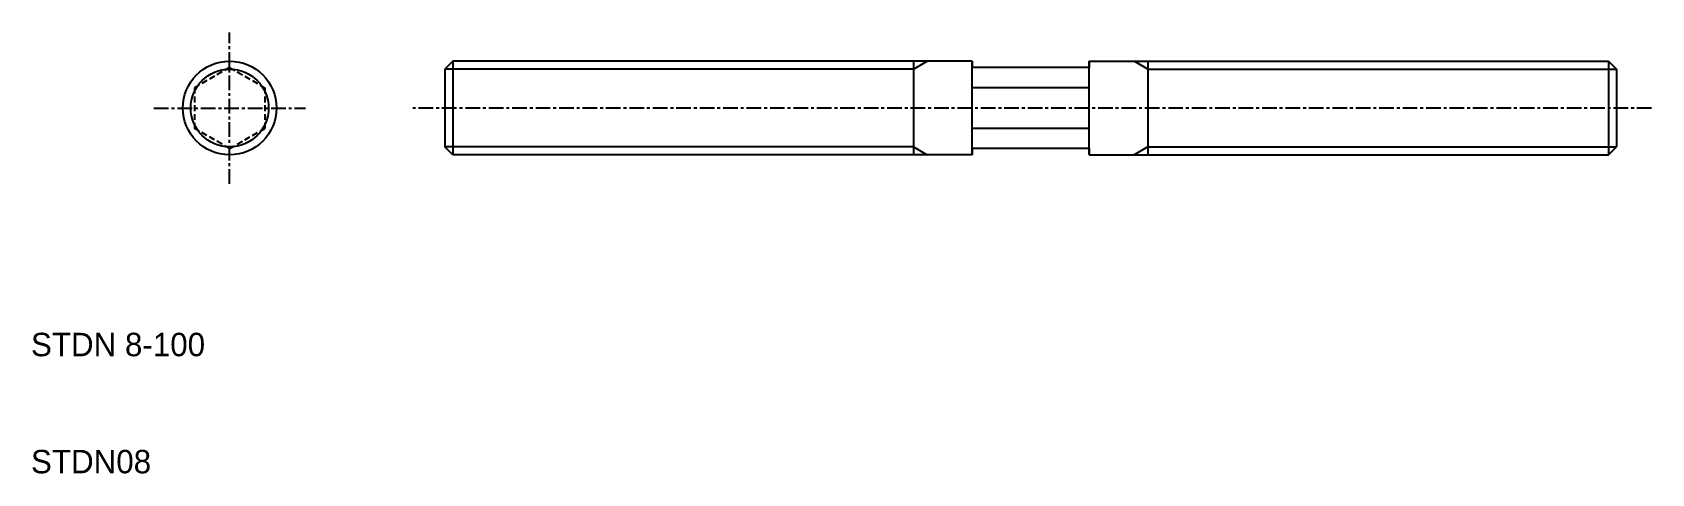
# Model space of a CAD drawing. Extents: x 10 to 148, y 10 to 48.
import ezdxf

# ---------------------------------------------------------------- set-up
doc = ezdxf.new("R2010")
doc.units = 0
doc.linetypes.add('CENTER', pattern=[2, 1.25, -0.25, 0.25, -0.25])
doc.linetypes.add('DASHED', pattern=[0.75, 0.5, -0.25])
doc.layers.get('0').update_dxf_attribs({"linetype": 'CONTINUOUS'})
doc.layers.add('CENTER', color=1, linetype='CENTER')

msp = doc.modelspace()

# ---------------------------------------------------------------- linework, layer by layer
at = {"color": 3, "linetype": 'DASHED'}
for p, q in [((26.96, 44.66), (23.96, 42.93)), ((26.96, 44.66), (29.96, 42.93)), ((23.96, 42.93), (23.96, 39.46)), ((29.96, 42.93), (29.96, 39.46)), ((26.96, 37.73), (23.96, 39.46)), ((26.96, 37.73), (29.96, 39.46))]:
    msp.add_line(p, q, dxfattribs=at)
at = {"color": 7, "linetype": 'CONTINUOUS'}
for p, q in [((46.01, 45.2), (45.33, 44.52)), ((45.33, 44.52), (45.33, 37.87)), ((90.33, 45.2), (46.01, 45.2)), ((46.01, 45.2), (46.01, 37.2)), ((85.33, 45.2), (85.33, 37.2)), ((90.33, 37.2), (90.33, 45.2)), ((90.33, 45.2), (90.33, 44.66)), ((100.33, 44.66), (90.33, 44.66)), ((100.33, 37.2), (100.33, 45.2)), ((100.33, 45.2), (100.33, 44.66)), ((100.33, 45.2), (144.65, 45.2)), ((105.33, 45.2), (105.33, 37.2)), ((144.65, 45.2), (144.65, 37.2)), ((144.65, 45.2), (145.33, 44.52)), ((145.33, 44.52), (145.33, 37.87)), ((100.33, 42.93), (90.33, 42.93)), ((100.33, 39.46), (90.33, 39.46)), ((46.01, 37.2), (45.33, 37.87)), ((100.33, 37.73), (90.33, 37.73)), ((90.33, 37.73), (90.33, 37.2)), ((100.33, 37.73), (100.33, 37.2)), ((144.65, 37.2), (145.33, 37.87)), ((90.33, 37.2), (46.01, 37.2)), ((100.33, 37.2), (144.65, 37.2))]:
    msp.add_line(p, q, dxfattribs=at)
at = {"color": 3, "linetype": 'CONTINUOUS'}
for p, q in [((85.33, 44.52), (45.33, 44.52)), ((85.33, 44.52), (86.5, 45.2)), ((105.33, 44.52), (104.16, 45.2)), ((105.33, 44.52), (145.33, 44.52)), ((85.33, 37.87), (45.33, 37.87)), ((85.33, 37.87), (86.5, 37.2)), ((105.33, 37.87), (104.16, 37.2)), ((105.33, 37.87), (145.33, 37.87))]:
    msp.add_line(p, q, dxfattribs=at)
at = {"color": 7, "linetype": 'CONTINUOUS'}
msp.add_circle((26.96, 41.2), 4, dxfattribs=at)
at = {"color": 3, "linetype": 'CONTINUOUS'}
msp.add_circle((26.96, 41.2), 3.32, dxfattribs=at)
at = {"layer": 'CENTER', "color": 1, "linetype": 'CENTER'}
for p, q in [((26.96, 34.73), (26.96, 47.66)), ((20.5, 41.2), (33.43, 41.2)), ((148.33, 41.2), (42.33, 41.2))]:
    msp.add_line(p, q, dxfattribs=at)

# ---------------------------------------------------------------- texts
at = {"color": 7, "linetype": 'CONTINUOUS'}
for s, p in [('STDN 8-100', (10, 20)), ('STDN08', (10, 10))]:
    msp.add_text(s, height=2, dxfattribs=at).set_placement(p)

doc.saveas('drawing.dxf')
